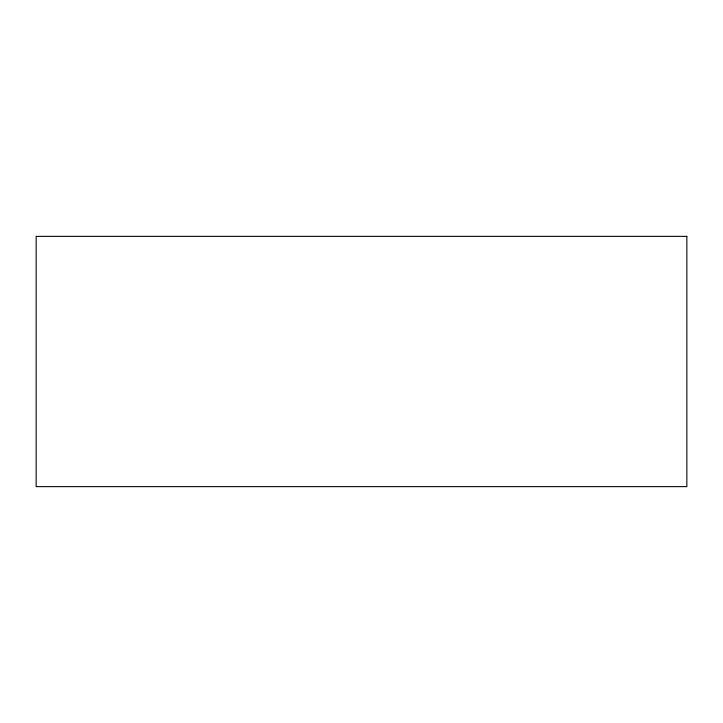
<?xml version="1.0" encoding="UTF-8"?>
<svg xmlns="http://www.w3.org/2000/svg" width="723" height="723" viewBox="0 0 723 723"><rect width="100%" height="100%" fill="white"/><g stroke="black" fill="none" stroke-linecap="round" stroke-linejoin="round"><path stroke-width="1.08" d="M686.85 236.367L36.15 236.367L36.15 486.633L686.85 486.633L686.85 236.367"/></g></svg>
